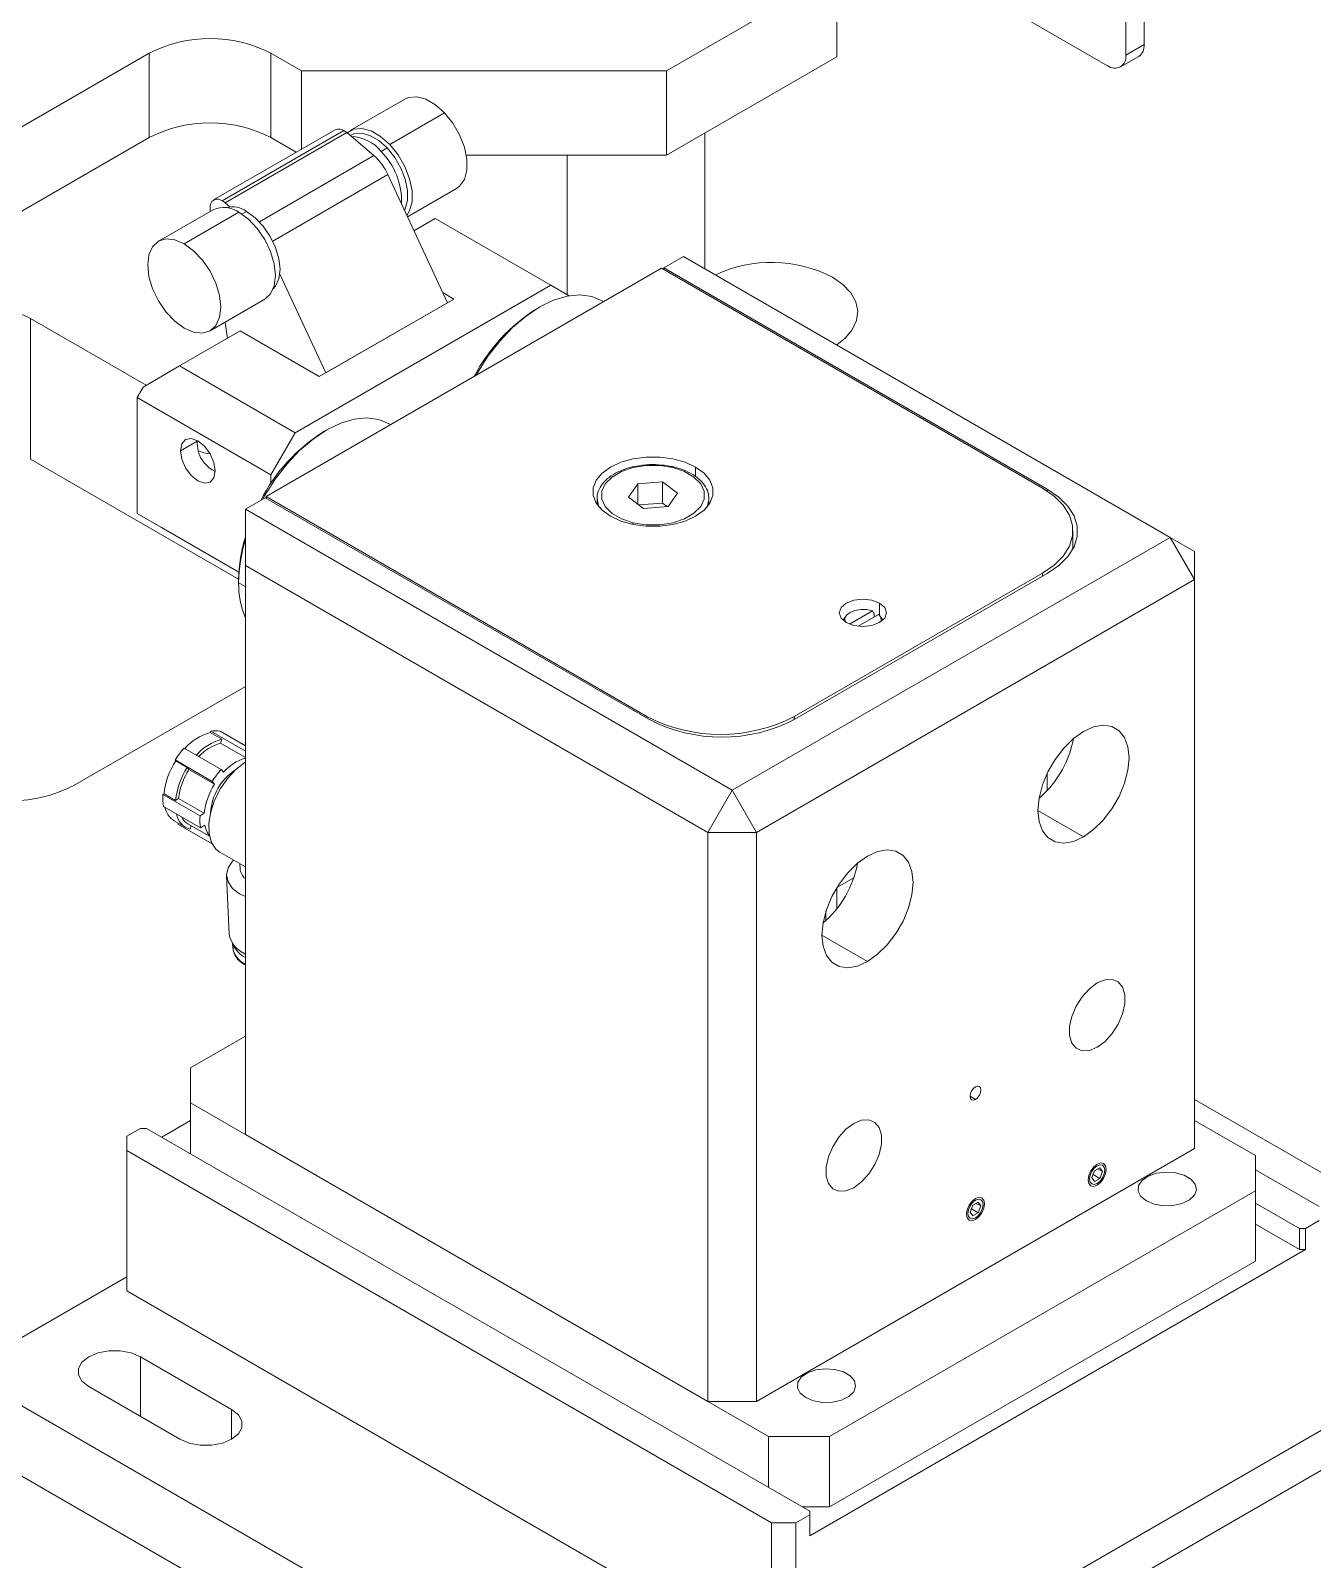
# Model space of a CAD drawing. Header units: millimetres. Extents: x 29 to 2500, y -68 to 1852.
# Drawn here: x 2008.9 to 2157.9, y 817.4 to 995.1 of the extents above; entities that cross this region are included whole.
import ezdxf

# ---------------------------------------------------------------- set-up
doc = ezdxf.new("R2010")
doc.units = ezdxf.units.MM
doc.header["$LTSCALE"] = 6

msp = doc.modelspace()

# ---------------------------------------------------------------- linework, layer by layer
at = {"color": 7, "linetype": 'Continuous', "lineweight": 18}
for p, q in [((2136.179, 992.219), (2136.179, 1046.928)), ((2138.3, 993.444), (2138.3, 1048.152)), ((2134.057, 990.994), (2113.551, 1002.832)), ((2082.792, 990.388), (2102.591, 1001.817)), ((2102.591, 992.019), (2102.591, 1001.817)), ((2136.179, 992.219), (2138.3, 993.444)), ((2022.688, 992.429), (1994.404, 976.101)), ((2022.688, 982.63), (2022.688, 992.429)), ((2040.366, 990.388), (2036.83, 992.429)), ((2036.83, 992.429), (2036.83, 982.63)), ((2082.792, 980.589), (2102.591, 992.019)), ((2135.557, 990.846), (2137.679, 992.07)), ((2040.366, 990.388), (2082.792, 990.388)), ((2040.366, 981.269), (2040.366, 990.388)), ((2082.792, 990.388), (2082.792, 980.589)), ((2052.392, 987.115), (2046.028, 983.441)), ((2050.653, 981.832), (2057.017, 985.506)), ((2022.688, 982.63), (1995.819, 967.119)), ((2044.316, 983.549), (2030.173, 975.385)), ((2031.173, 975.286), (2045.315, 983.45)), ((2031.498, 975.055), (2045.641, 983.219)), ((2039.777, 980.929), (2036.83, 982.63)), ((2048.794, 980.538), (2045.641, 983.219)), ((2046.101, 982.906), (2046.046, 982.874)), ((2087.257, 967.4), (2087.257, 983.167)), ((2049.634, 981.023), (2050.341, 981.431)), ((2035.492, 972.859), (2048.794, 980.538)), ((2082.792, 980.589), (2059.534, 980.589)), ((2071.257, 980.589), (2071.257, 964.39)), ((2037.041, 970.617), (2050.427, 978.345)), ((2057.336, 963.446), (2050.427, 978.345)), ((2052.702, 973.438), (2058.391, 976.723)), ((2030.118, 974.257), (2023.754, 970.583)), ((2033.118, 973.96), (2026.754, 970.286)), ((2029.759, 974.049), (2029.759, 974.47)), ((2032.054, 974.582), (2031.498, 975.055)), ((2034.002, 974.062), (2033.458, 973.748)), ((2055.922, 973.243), (2053.454, 971.818)), ((2069.357, 965.487), (2055.922, 973.243)), ((2084.772, 968.834), (2082.474, 967.508)), ((2141.341, 936.178), (2084.772, 968.834)), ((2082.226, 967.447), (2036.264, 940.913)), ((2043.194, 955.282), (2037.86, 966.783)), ((2126.491, 941.893), (2082.226, 967.447)), ((2127.057, 941.771), (2082.474, 967.508)), ((2082.474, 967.304), (2082.474, 967.508)), ((2069.357, 965.487), (2039.659, 948.343)), ((2071.497, 964.251), (2069.357, 965.487)), ((2002.889, 737.693), (2396.04, 964.655)), ((2029.754, 960.19), (2036.118, 963.864)), ((2042.452, 954.853), (2058.079, 963.875)), ((2043.194, 955.282), (2057.336, 963.446)), ((2058.079, 963.875), (2056.793, 964.617)), ((2075.513, 963.571), (2075.334, 963.674)), ((2008.899, 961.593), (2022.321, 953.845)), ((2008.899, 961.593), (2008.899, 945.262)), ((2068.083, 962.955), (2067.729, 962.751)), ((2033.259, 960.16), (2026.224, 956.098)), ((2031.506, 961.202), (2031.773, 959.302)), ((2042.452, 954.853), (2033.259, 960.16)), ((2026.224, 956.098), (2021.981, 953.649)), ((2026.224, 956.098), (2039.659, 948.343)), ((2021.274, 952.424), (2021.981, 953.649)), ((2036.83, 943.444), (2021.274, 952.424)), ((2021.274, 952.424), (2021.274, 938.951)), ((2050.764, 949.284), (2050.585, 949.387)), ((2026.33, 946.239), (2028.258, 947.352)), ((2039.659, 948.343), (2036.83, 943.444)), ((2043.334, 948.668), (2042.98, 948.464)), ((2008.899, 945.262), (2033.082, 931.302)), ((2086.186, 943.223), (2086.186, 944.342)), ((2036.83, 943.444), (2036.83, 942.438)), ((2079.478, 942.398), (2078.375, 940.858)), ((2082.34, 942.616), (2079.478, 942.398)), ((2079.478, 940.029), (2079.478, 942.398)), ((2084.098, 941.295), (2082.34, 942.616)), ((2082.34, 940.167), (2082.34, 942.616)), ((2127.057, 941.543), (2127.057, 941.771)), ((2036.158, 940.77), (2033.86, 939.444)), ((2036.158, 940.77), (2080.741, 915.033)), ((2036.264, 940.913), (2080.529, 915.36)), ((2036.264, 940.913), (2036.264, 940.709)), ((2074.736, 940.668), (2074.736, 939.985)), ((2078.375, 940.858), (2080.133, 939.537)), ((2082.34, 940.167), (2079.575, 939.956)), ((2082.898, 939.747), (2082.34, 940.167)), ((2082.995, 939.755), (2084.098, 941.295)), ((2087.736, 939.985), (2087.736, 940.668)), ((2021.274, 938.951), (2033.106, 932.121)), ((2024.102, 937.318), (2021.274, 938.951)), ((2033.86, 939.444), (2090.429, 906.787)), ((2033.86, 939.444), (2033.86, 932.912)), ((2080.133, 939.537), (2082.995, 939.755)), ((2033.106, 932.12), (2024.102, 937.318)), ((2130.035, 934.824), (2130.035, 936.954)), ((2090.429, 906.787), (2141.341, 936.178)), ((2141.341, 936.178), (2144.169, 931.279)), ((2144.169, 934.545), (2141.341, 936.178)), ((2087.6, 901.888), (2033.86, 932.912)), ((2033.86, 932.912), (2033.86, 866.78)), ((2144.169, 934.545), (2144.169, 931.279)), ((2033.082, 931.318), (2033.082, 930.91)), ((2144.169, 931.279), (2093.257, 901.888)), ((2097.641, 915.36), (2126.491, 932.014)), ((2097.712, 915.033), (2127.057, 931.974)), ((2126.491, 931.647), (2126.491, 932.014)), ((2144.169, 865.147), (2144.169, 931.279)), ((2033.86, 930.461), (2033.082, 930.91)), ((2106.729, 927.627), (2104.073, 926.094)), ((2107.576, 927.061), (2107.576, 928.524)), ((2103.317, 926.544), (2103.441, 926.742)), ((2103.704, 927.083), (2103.441, 926.742)), ((2105.063, 925.849), (2107.436, 927.218)), ((2106.938, 927.339), (2106.938, 926.931)), ((2107.823, 926.742), (2107.559, 927.083)), ((2107.823, 926.742), (2107.946, 926.544)), ((2033.86, 918.854), (2013.849, 907.302)), ((2080.529, 915.156), (2080.529, 915.36)), ((2097.641, 915.36), (2097.641, 914.993)), ((2029.842, 913.653), (2029.785, 913.491)), ((2029.785, 913.491), (2031.129, 912.716)), ((2029.842, 913.653), (2033.86, 911.333)), ((2030.944, 913.637), (2033.86, 911.953)), ((2026.738, 911.682), (2031.052, 909.192)), ((2031.129, 912.716), (2030.965, 912.253)), ((2030.965, 912.253), (2033.86, 910.582)), ((2025.699, 910.307), (2030.012, 907.817)), ((2025.699, 910.307), (2025.767, 910.224)), ((2025.767, 910.224), (2027.11, 909.449)), ((2027.11, 909.449), (2027.305, 909.214)), ((2027.305, 909.214), (2030.274, 907.499)), ((2031.314, 908.875), (2031.052, 909.192)), ((2127.057, 906.764), (2127.057, 908.798)), ((2024.406, 906.374), (2024.281, 906.295)), ((2024.281, 906.295), (2028.595, 903.805)), ((2025.75, 905.598), (2024.406, 906.374)), ((2030.012, 907.817), (2030.274, 907.499)), ((2090.429, 906.787), (2087.6, 901.888)), ((2090.429, 906.787), (2093.257, 901.888)), ((2024.343, 904.903), (2028.656, 902.413)), ((2026.107, 905.826), (2025.75, 905.598)), ((2026.107, 905.826), (2029.077, 904.111)), ((2125.961, 904.436), (2131.264, 901.375)), ((2025.587, 903.226), (2026.93, 902.451)), ((2026.061, 902.952), (2026.029, 902.862)), ((2026.029, 902.862), (2029.986, 900.577)), ((2027.18, 902.884), (2029.693, 901.433)), ((2027.574, 902.656), (2027.43, 902.248)), ((2029.077, 904.111), (2028.595, 903.805)), ((2028.656, 902.413), (2029.139, 902.719)), ((2087.6, 901.888), (2093.257, 901.888)), ((2087.6, 835.757), (2087.6, 901.888)), ((2093.257, 901.888), (2093.257, 835.757)), ((2030.896, 899.584), (2033.86, 897.872)), ((2033.215, 898.245), (2033.241, 897.662)), ((2031.675, 896.857), (2031.976, 890.066)), ((2102.593, 895.478), (2104.56, 896.613)), ((2102.591, 895.474), (2102.591, 893.022)), ((2101.332, 892.747), (2101.332, 891.651)), ((2032.376, 888.947), (2032.393, 888.57)), ((2100.859, 889.945), (2106.162, 886.883)), ((2033.86, 887.709), (2033.569, 887.925)), ((2027.496, 874.528), (2033.86, 878.202)), ((2027.496, 874.528), (2027.496, 870.446)), ((2118.077, 871.225), (2118.713, 870.857)), ((2176.342, 852.277), (2144.169, 870.851)), ((2094.671, 831.667), (2027.496, 870.446)), ((2027.496, 870.446), (2027.496, 864.526)), ((2021.663, 867.486), (2020.072, 866.567)), ((2022.37, 867.486), (2021.663, 867.486)), ((2022.37, 867.486), (2099.444, 822.991)), ((2027.496, 868.404), (2024.138, 866.465)), ((2144.169, 868.405), (2151.24, 864.323)), ((2020.072, 866.567), (2020.072, 864.934)), ((2033.86, 866.78), (2087.6, 835.757)), ((2095.025, 821.665), (2020.072, 864.934)), ((2020.072, 864.934), (2020.072, 848.603)), ((2144.169, 865.147), (2093.257, 835.757)), ((2151.24, 860.241), (2151.24, 864.323)), ((2132.549, 862.555), (2132.243, 861.766)), ((2132.243, 861.766), (2132.549, 861.33)), ((2132.385, 862.132), (2133.161, 861.684)), ((2133.161, 862.908), (2132.549, 862.555)), ((2132.937, 862.779), (2133.468, 862.473)), ((2133.468, 862.473), (2133.161, 862.908)), ((2133.161, 861.684), (2133.468, 862.473)), ((2151.24, 862.689), (2158.665, 858.403)), ((2151.24, 860.241), (2101.743, 831.667)), ((2132.549, 861.33), (2133.161, 861.684)), ((2151.24, 852.075), (2151.24, 860.241)), ((2118.407, 858.555), (2118.101, 857.766)), ((2119.019, 858.909), (2118.407, 858.555)), ((2118.795, 858.779), (2119.325, 858.473)), ((2119.325, 858.473), (2119.019, 858.909)), ((2119.019, 857.684), (2119.325, 858.473)), ((2156.367, 855.852), (2151.24, 858.811)), ((2118.101, 857.766), (2118.407, 857.33)), ((2118.243, 858.132), (2119.019, 857.684)), ((2118.407, 857.33), (2119.019, 857.684)), ((2157.074, 855.852), (2158.665, 856.77)), ((2156.367, 853.402), (2151.24, 856.362)), ((2156.367, 855.852), (2157.074, 855.852)), ((2156.367, 853.402), (2156.367, 855.852)), ((2157.074, 855.852), (2157.074, 853.402)), ((2099.444, 820.133), (2157.074, 853.402)), ((2157.074, 853.402), (2156.367, 853.402)), ((2151.24, 852.075), (2101.743, 823.501)), ((2020.072, 850.236), (2002.394, 840.031)), ((2095.025, 805.334), (2020.072, 848.603)), ((2080.176, 786.963), (2176.342, 842.479)), ((2032.269, 834.827), (2021.663, 840.95)), ((2021.663, 834.01), (2021.663, 840.95)), ((2002.394, 838.398), (2077.347, 795.129)), ((2015.652, 837.48), (2026.259, 831.357)), ((2093.257, 835.757), (2087.6, 835.757)), ((2032.269, 831.357), (2032.269, 834.827)), ((2094.671, 831.667), (2101.743, 831.667)), ((2094.671, 825.747), (2094.671, 831.667)), ((2101.743, 831.667), (2101.743, 823.501)), ((2002.394, 830.233), (2077.347, 786.963)), ((2101.743, 823.501), (2098.561, 823.501)), ((2099.444, 822.583), (2099.444, 822.991)), ((2095.025, 821.665), (2097.853, 821.665)), ((2095.025, 805.334), (2095.025, 821.665)), ((2097.853, 821.665), (2099.444, 822.583)), ((2097.853, 821.665), (2097.853, 805.334)), ((2099.444, 820.133), (2099.444, 822.583))]:
    msp.add_line(p, q, dxfattribs=at)
at = {"color": 7, "linetype": 'Continuous', "lineweight": 18, "flags": 128}
for points in [[(2057.017, 985.506), (2055.947, 986.455), (2054.84, 987.095), (2053.77, 987.382), (2052.81, 987.297), (2052.392, 987.115)], [(2058.391, 976.723), (2058.757, 976.992), (2059.311, 977.78), (2059.598, 978.849), (2059.598, 980.128), (2059.312, 981.529), (2058.759, 982.956), (2057.976, 984.313), (2057.017, 985.506)], [(2050.653, 981.832), (2049.583, 982.781), (2048.476, 983.421), (2047.406, 983.708), (2046.446, 983.623), (2045.679, 983.186)], [(2050.341, 981.431), (2049.36, 982.301), (2048.345, 982.888), (2047.364, 983.151), (2046.485, 983.073), (2046.101, 982.906)], [(2052.359, 974.179), (2052.443, 974.349), (2052.707, 975.329), (2052.707, 976.501), (2052.445, 977.785), (2051.937, 979.094), (2051.22, 980.337), (2050.341, 981.431)], [(2052.635, 973.584), (2052.947, 974.106), (2053.234, 975.175), (2053.234, 976.454), (2052.948, 977.855), (2052.395, 979.282), (2051.612, 980.639), (2050.653, 981.832)], [(2033.118, 973.96), (2034.216, 973.159), (2035.239, 972.079), (2036.118, 970.793), (2036.792, 969.389), (2037.216, 967.963), (2037.36, 966.611), (2037.216, 965.427), (2036.792, 964.49), (2036.118, 963.864), (2036.118, 963.864)], [(2034.002, 974.062), (2035.008, 973.328), (2035.946, 972.337), (2036.752, 971.159), (2037.37, 969.872), (2037.758, 968.564), (2037.891, 967.326), (2037.758, 966.24), (2037.37, 965.381), (2037.098, 965.065)], [(2026.754, 960.487), (2025.656, 961.288), (2024.633, 962.368), (2023.754, 963.654), (2023.08, 965.058), (2022.656, 966.484), (2022.511, 967.836), (2022.656, 969.02), (2023.08, 969.957), (2023.754, 970.583), (2024.633, 970.854), (2025.656, 970.753), (2026.754, 970.286)], [(2026.754, 970.286), (2027.852, 969.485), (2028.875, 968.405), (2029.754, 967.119), (2030.428, 965.715), (2030.852, 964.289), (2030.997, 962.937), (2030.852, 961.753), (2030.428, 960.816), (2029.754, 960.19), (2028.875, 959.919), (2027.852, 960.02), (2026.754, 960.487)], [(2102.587, 958.55), (2103.564, 959.323), (2104.395, 960.31), (2104.887, 961.37), (2105.022, 962.465), (2104.797, 963.555), (2104.218, 964.6), (2103.307, 965.564), (2102.096, 966.41)], [(2075.334, 963.674), (2074.111, 964.174), (2072.739, 964.353), (2071.253, 964.206), (2069.688, 963.736), (2068.084, 962.956), (2066.48, 961.885), (2064.916, 960.548), (2063.429, 958.979), (2062.058, 957.216), (2060.834, 955.303), (2060.66, 954.997)], [(2050.585, 949.387), (2049.362, 949.887), (2047.99, 950.066), (2046.504, 949.919), (2044.939, 949.449), (2043.336, 948.669), (2041.732, 947.597), (2040.167, 946.261), (2038.681, 944.691), (2037.309, 942.929), (2036.086, 941.016), (2035.845, 940.589)], [(2026.33, 946.239), (2026.483, 947.041), (2026.92, 947.544), (2027.574, 947.671), (2028.345, 947.403), (2029.116, 946.781), (2029.77, 945.899), (2030.207, 944.892), (2030.36, 943.913)], [(2028.271, 947.444), (2028.243, 947.096), (2028.379, 946.222)], [(2030.36, 943.913), (2030.207, 943.111), (2029.77, 942.608), (2029.116, 942.481), (2028.345, 942.749), (2027.574, 943.371), (2026.92, 944.253), (2026.483, 945.26), (2026.33, 946.239)], [(2086.186, 944.342), (2084.961, 944.906), (2083.548, 945.299), (2082.02, 945.5), (2080.453, 945.5), (2078.924, 945.299), (2077.512, 944.906), (2076.287, 944.342), (2075.309, 943.635), (2074.629, 942.819), (2074.28, 941.937), (2074.28, 941.032), (2074.629, 940.15), (2075.309, 939.335), (2076.287, 938.627)], [(2083.53, 944.277), (2082.017, 944.511), (2080.451, 944.51), (2078.938, 944.276), (2077.582, 943.824), (2076.475, 943.184), (2075.692, 942.401), (2075.287, 941.527), (2075.288, 940.623), (2075.694, 939.75), (2076.478, 938.967), (2077.586, 938.328), (2078.943, 937.876)], [(2076.287, 938.627), (2077.512, 938.063), (2078.924, 937.671), (2080.453, 937.469), (2082.02, 937.469), (2083.548, 937.671), (2084.961, 938.063), (2086.186, 938.627), (2087.164, 939.335), (2087.844, 940.15), (2088.192, 941.032), (2088.192, 941.937), (2087.844, 942.819), (2087.164, 943.635), (2086.186, 944.342)], [(2078.943, 937.876), (2080.456, 937.642), (2082.022, 937.643), (2083.535, 937.877), (2084.891, 938.329), (2085.998, 938.969), (2086.781, 939.752), (2087.185, 940.626), (2087.185, 941.53), (2086.779, 942.403), (2085.995, 943.186), (2084.887, 943.825), (2083.53, 944.277)], [(2083.53, 944.277), (2083.568, 944.321), (2083.604, 944.348), (2083.637, 944.356), (2083.647, 944.355)], [(2126.491, 932.014), (2127.847, 932.947), (2128.902, 934.002), (2129.623, 935.146), (2129.989, 936.345), (2129.989, 937.562), (2129.623, 938.762), (2128.902, 939.906), (2127.847, 940.96), (2126.491, 941.893)], [(2127.057, 931.974), (2128.402, 932.899), (2129.447, 933.944), (2130.163, 935.079), (2130.526, 936.268), (2130.526, 937.476), (2130.163, 938.665), (2129.447, 939.8), (2128.402, 940.845), (2127.057, 941.771)], [(2074.957, 939.699), (2074.882, 939.879), (2074.737, 940.684)], [(2087.736, 940.652), (2087.734, 940.556), (2087.516, 939.699)], [(2107.576, 928.524), (2106.684, 928.868), (2105.632, 928.989), (2104.579, 928.868), (2103.687, 928.524), (2103.091, 928.009), (2102.882, 927.402), (2103.091, 926.794), (2103.687, 926.279)], [(2106.729, 927.627), (2106.079, 927.776), (2105.38, 927.795), (2104.709, 927.681), (2104.139, 927.447), (2103.733, 927.118), (2103.535, 926.731), (2103.557, 926.36)], [(2103.687, 926.279), (2104.579, 925.935), (2105.632, 925.814), (2106.684, 925.935), (2107.576, 926.279), (2108.172, 926.794), (2108.382, 927.402), (2108.172, 928.009), (2107.576, 928.524)], [(2131.264, 913.623), (2130.084, 912.788), (2128.963, 911.688), (2127.958, 910.378), (2127.118, 908.923), (2126.486, 907.397), (2126.094, 905.877), (2125.961, 904.437), (2126.094, 903.151), (2126.486, 902.083), (2127.118, 901.287), (2127.958, 900.802), (2128.963, 900.653), (2130.084, 900.847), (2131.264, 901.375)], [(2131.264, 901.375), (2132.444, 902.209), (2133.565, 903.309), (2134.571, 904.619), (2135.411, 906.074), (2136.042, 907.6), (2136.435, 909.121), (2136.568, 910.56), (2136.435, 911.846), (2136.042, 912.914), (2135.411, 913.71), (2134.571, 914.195), (2133.565, 914.345), (2132.444, 914.15), (2131.264, 913.623)], [(2033.86, 910.073), (2033.823, 910.05), (2032.78, 909.242), (2031.809, 908.197), (2030.963, 906.975), (2030.292, 905.643), (2029.832, 904.277), (2029.61, 902.954), (2029.638, 901.749), (2029.915, 900.729), (2030.425, 899.953), (2030.896, 899.584)], [(2106.162, 899.131), (2104.982, 898.297), (2103.861, 897.197), (2102.855, 895.886), (2102.016, 894.432), (2101.384, 892.906), (2100.992, 891.385), (2100.859, 889.946), (2100.992, 888.66), (2101.384, 887.592), (2102.016, 886.795), (2102.855, 886.311), (2103.861, 886.161), (2104.982, 886.356), (2106.162, 886.883)], [(2106.162, 886.883), (2107.342, 887.718), (2108.463, 888.818), (2109.469, 890.128), (2110.308, 891.583), (2110.94, 893.109), (2111.332, 894.629), (2111.465, 896.069), (2111.332, 897.355), (2110.94, 898.423), (2110.308, 899.219), (2109.469, 899.704), (2108.463, 899.853), (2107.342, 899.659), (2106.162, 899.131)], [(2033.86, 894.435), (2033.198, 894.755), (2032.371, 895.384), (2031.851, 896.129), (2031.674, 896.939), (2031.85, 897.759), (2032.368, 898.534), (2032.493, 898.662)], [(2132.855, 884.389), (2131.944, 883.712), (2131.107, 882.787), (2130.411, 881.689), (2129.914, 880.508), (2129.654, 879.338), (2129.654, 878.275), (2129.914, 877.405), (2130.411, 876.798), (2131.107, 876.504), (2131.944, 876.546), (2132.855, 876.92), (2133.766, 877.597), (2134.604, 878.522), (2135.299, 879.62), (2135.797, 880.802), (2136.056, 881.971), (2136.056, 883.034), (2135.797, 883.904), (2135.299, 884.511), (2134.604, 884.806), (2133.766, 884.764), (2132.855, 884.389)], [(2118.713, 870.857), (2118.957, 871.054), (2119.163, 871.333), (2119.301, 871.651), (2119.35, 871.96), (2119.301, 872.213), (2119.163, 872.372), (2118.957, 872.412), (2118.713, 872.327)], [(2118.713, 872.327), (2118.47, 872.131), (2118.263, 871.852), (2118.125, 871.534), (2118.077, 871.225), (2118.125, 870.972), (2118.263, 870.813), (2118.47, 870.773), (2118.713, 870.857)], [(2104.571, 868.061), (2103.66, 867.384), (2102.823, 866.459), (2102.127, 865.361), (2101.629, 864.18), (2101.37, 863.01), (2101.37, 861.947), (2101.629, 861.077), (2102.127, 860.47), (2102.823, 860.176), (2103.66, 860.217), (2104.571, 860.592), (2105.482, 861.269), (2106.319, 862.194), (2107.015, 863.292), (2107.513, 864.473), (2107.772, 865.643), (2107.772, 866.706), (2107.513, 867.576), (2107.015, 868.183), (2106.319, 868.477), (2105.482, 868.436), (2104.571, 868.061)], [(2131.795, 861.507), (2131.875, 862.022), (2132.105, 862.552), (2132.449, 863.016), (2132.855, 863.344), (2133.261, 863.485), (2133.605, 863.418), (2133.835, 863.154), (2133.916, 862.731)], [(2133.916, 862.731), (2133.835, 862.216), (2133.605, 861.686), (2133.261, 861.222), (2132.855, 860.894), (2132.449, 860.753), (2132.105, 860.82), (2131.875, 861.085), (2131.795, 861.507)], [(2132.855, 863.14), (2132.517, 862.867), (2132.23, 862.48), (2132.039, 862.038), (2131.971, 861.609), (2132.039, 861.257), (2132.23, 861.037), (2132.517, 860.981), (2132.855, 861.099)], [(2132.855, 861.099), (2133.193, 861.371), (2133.48, 861.758), (2133.672, 862.2), (2133.739, 862.629), (2133.672, 862.981), (2133.48, 863.202), (2133.193, 863.257), (2132.855, 863.14)], [(2138.583, 859.057), (2139.494, 858.682), (2140.566, 858.497), (2141.685, 858.524), (2142.727, 858.759), (2143.581, 859.176), (2144.154, 859.731), (2144.384, 860.364), (2144.246, 861.005), (2143.754, 861.586), (2142.963, 862.042), (2141.957, 862.326), (2140.846, 862.406), (2139.751, 862.273), (2138.79, 861.943), (2138.066, 861.45), (2137.659, 860.848), (2137.613, 860.202), (2137.932, 859.583), (2138.583, 859.057)], [(2117.652, 857.507), (2117.733, 858.022), (2117.963, 858.553), (2118.307, 859.017), (2118.713, 859.344), (2119.119, 859.485), (2119.463, 859.418), (2119.693, 859.154), (2119.774, 858.732)], [(2119.774, 858.732), (2119.693, 858.216), (2119.463, 857.686), (2119.119, 857.222), (2118.713, 856.895), (2118.307, 856.754), (2117.963, 856.82), (2117.733, 857.085), (2117.652, 857.507)], [(2118.713, 859.14), (2118.375, 858.867), (2118.088, 858.48), (2117.897, 858.039), (2117.829, 857.609), (2117.897, 857.257), (2118.088, 857.037), (2118.375, 856.981), (2118.713, 857.099)], [(2118.713, 857.099), (2119.051, 857.372), (2119.338, 857.759), (2119.53, 858.2), (2119.597, 858.63), (2119.53, 858.981), (2119.338, 859.202), (2119.051, 859.258), (2118.713, 859.14)], [(2021.663, 840.95), (2020.587, 841.401), (2019.322, 841.638), (2017.993, 841.638), (2016.728, 841.401), (2015.652, 840.95), (2014.871, 840.329), (2014.46, 839.599), (2014.46, 838.831), (2014.871, 838.101), (2015.652, 837.48)], [(2098.985, 836.198), (2099.896, 835.822), (2100.968, 835.638), (2102.087, 835.665), (2103.129, 835.899), (2103.983, 836.317), (2104.556, 836.872), (2104.786, 837.504), (2104.648, 838.146), (2104.156, 838.726), (2103.365, 839.183), (2102.359, 839.467), (2101.248, 839.547), (2100.153, 839.414), (2099.192, 839.083), (2098.468, 838.59), (2098.061, 837.988), (2098.015, 837.343), (2098.334, 836.724), (2098.985, 836.198)], [(2026.259, 831.357), (2027.335, 830.906), (2028.599, 830.668), (2029.929, 830.668), (2031.194, 830.906), (2032.269, 831.357), (2033.051, 831.978), (2033.462, 832.708), (2033.462, 833.476), (2033.051, 834.206), (2032.269, 834.827)]]:
    msp.add_lwpolyline(points, dxfattribs=at)
at = {"color": 7, "linetype": 'Continuous', "lineweight": 18}
for centre, radius, start, end in [((2029.759, 978.782), 15.37, 62.60967, 117.39033), ((2136.873, 993.262), 1.439, 304.05635, 7.25583), ((2134.885, 992.01), 1.31, 230.79671, 9.21404), ((2029.759, 968.983), 15.37, 62.60967, 117.39033), ((2044.73, 982.632), 1.006, 54.38242, 114.30712), ((2044.199, 981.537), 2.215, 49.38658, 59.72423), ((2046.115, 978.294), 4.453, 37.79564, 88.95298), ((2043.78, 975.241), 8.228, 357.95402, 44.64713), ((2044.515, 975.648), 6.498, 24.52146, 48.81123), ((2030.621, 974.609), 0.873, 50.79671, 189.21404), ((2031.361, 971.513), 3.012, 54.31742, 114.37212), ((2030.057, 973.373), 2.215, 49.38658, 59.72423), ((2032.327, 971.638), 2.946, 55.35981, 103.31515), ((2094.999, 952.617), 15.512, 62.771, 114.84533), ((2001.797, 947.832), 15.486, 62.70164, 104.42613), ((2078.497, 945.513), 20.325, 121.99158, 152.55404), ((2053.77, 931.198), 20.36, 122.00184, 152.8947), ((2030.078, 950.277), 4.396, 247.26892, 265.84362), ((2031.901, 947.118), 3.635, 194.27552, 244.88561), ((2079.663, 937.391), 0.868, 146.07618, 160.11835), ((2050.507, 931.055), 17.427, 162.79483, 179.13202), ((2051.004, 930.654), 17.924, 163.03857, 179.18082), ((2042.801, 930.654), 9.722, 178.48941, 203.12596), ((2106.944, 926.591), 0.797, 343.13928, 51.88662), ((2089.085, 931.782), 18.517, 242.48054, 297.51946), ((2031.241, 907.907), 5.771, 104.60967, 140.21568), ((2030.356, 911.11), 2.595, 76.90388, 101.41037), ((2089.227, 931.32), 18.364, 242.48054, 297.51946), ((2034.049, 905.077), 9.853, 137.89941, 147.93769), ((2032.584, 907.132), 5.771, 104.60967, 140.21568), ((2032.334, 907.221), 5.215, 105.21711, 138.21045), ((2118.148, 915.061), 12.174, 317.03655, 349.35382), ((2033.235, 905.42), 8.88, 147.24368, 173.83116), ((2035.367, 905.402), 5.337, 106.39803, 139.41182), ((2034.578, 904.644), 8.88, 147.24368, 173.83116), ((2034.182, 904.878), 8.131, 147.77028, 173.30456), ((2036.236, 903.776), 6.434, 123.90951, 176.09587), ((2038.362, 902.586), 9.853, 137.89941, 147.93769), ((2006.778, 920.949), 15.37, 242.60967, 297.39033), ((2029.467, 905.827), 5.207, 174.85112, 190.22576), ((2037.152, 903.163), 8.131, 147.77028, 173.30456), ((2119.425, 913.795), 10.377, 309.94464, 317.34844), ((2026.921, 905.297), 2.464, 191.43217, 237.19928), ((2028.092, 904.426), 2.276, 189.92674, 253.08381), ((2028.177, 904.564), 1.954, 206.1759, 239.30453), ((2033.78, 903.337), 5.207, 174.85112, 190.22576), ((2031.62, 903.171), 2.522, 190.30656, 219.15808), ((2034.878, 897.803), 1.642, 184.93049, 231.72928), ((2093.189, 900.496), 12.019, 310.4349, 349.57048), ((2034.909, 890.558), 2.974, 189.52849, 249.34687), ((2034.885, 888.875), 2.511, 186.98104, 245.90844), ((2035.135, 889.967), 2.903, 203.09981, 243.951)]:
    msp.add_arc(centre, radius, start, end, dxfattribs=at)
for points, knots in [([(2079.937, 944.544), (2079.523, 944.483), (2078.642, 944.352), (2077.426, 943.93), (2076.337, 943.345), (2075.476, 942.608), (2074.937, 941.754), (2074.701, 941.082), (2074.75, 940.731), (2074.756, 940.688)], [0, 0, 0, 0, 0.1471007, 0.3130244, 0.4799033, 0.6478703, 0.8152097, 0.9777505, 1, 1, 1, 1]), ([(2083.647, 944.355), (2083.409, 944.406), (2082.723, 944.555), (2081.523, 944.647), (2080.494, 944.646), (2079.987, 944.553), (2079.937, 944.544)], [0, 0, 0, 0, 0.1999566, 0.5788729, 0.958053, 1, 1, 1, 1]), ([(2087.717, 940.648), (2087.704, 940.905), (2087.675, 941.459), (2087.255, 942.259), (2086.571, 943.011), (2085.621, 943.652), (2084.612, 944.097), (2083.911, 944.285), (2083.647, 944.355)], [0, 0, 0, 0, 0.1532344, 0.3297213, 0.5099578, 0.6962148, 0.8855852, 1, 1, 1, 1]), ([(2106.938, 927.339), (2106.899, 927.393), (2106.829, 927.489), (2106.759, 927.585), (2106.729, 927.627)], [0, 0, 0, 0, 0.56, 1, 1, 1, 1]), ([(2032.433, 888.624), (2032.426, 888.498), (2032.404, 888.099), (2032.715, 887.467), (2033.203, 886.859), (2033.671, 886.579), (2033.86, 886.466)], [0, 0, 0, 0, 0.1478134, 0.4652221, 0.78422, 1, 1, 1, 1])]:
    msp.add_open_spline(points, degree=3, knots=knots, dxfattribs=at)

doc.saveas('drawing.dxf')
